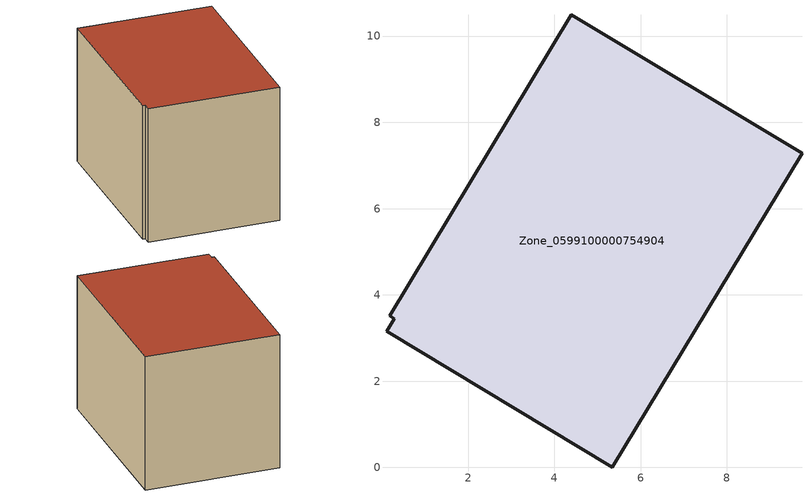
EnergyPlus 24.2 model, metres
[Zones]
Zone_0599100000754904
 floor ground (C_G): 0.11,3.15 0.28,3.45 0.18,3.52 4.39,10.5 9.74,7.28 5.34,0 z0
 wall outside (C_F): 9.74,7.28 4.39,10.5 0.18,3.52 0.28,3.45 0.11,3.15 5.34,0 9.74,7.28 z0:6.48
 roof outside (C_R): 0.28,3.45 0.11,3.15 5.34,0 9.74,7.28 4.39,10.5 0.18,3.52 z6.48
[BUILDING]
Pand.0599100000754904: North Axis=0; Terrain=City; Loads Convergence Tolerance Value=0.04; Temperature Convergence Tolerance Value=0.4; Solar Distribution=FullExterior; Maximum Number of Warmup Days=25; Minimum Number of Warmup Days=1
[Site:Location]
Rotterdam.The.Hague.AP_ZH_NLD Design_Conditions: Latitude=51.96; Longitude=4.45; Time Zone=1; Elevation=-4.5
[SITE:GROUNDTEMPERATURE:BUILDINGSURFACE]
18, 18, 18, 18, 18, 18, 18, 18, 18, 18, 18, 18
[MATERIAL] Thermal Absorptance=0.9; Solar Absorptance=0.7; Visible Absorptance=0.7
Name | Roughness | Thickness | Conductivity | Density | Specific Heat
G.TC.1946-1964 | MediumSmooth | 0.15 | 1 | 540 | 1210
F.TC.1946-1964 | Rough | 0.3 | 0.857143 | 1920 | 840
R.TC.1946-1964 | MediumRough | 0.2 | 0.235294 | 1500 | 1000
[CONSTRUCTION]
C_G: G.TC.1946-1964
C_F: F.TC.1946-1964
C_R: R.TC.1946-1964
[ZONE]
Zone_0599100000754904: Type=1; Multiplier=1; Ceiling Height=Autocalculate; Volume=Autocalculate; Floor Area=autocalculate; Part of Total Floor Area=Yes
[ZONEINFILTRATION:DESIGNFLOWRATE]
Infil_Zone_0599100000754904: Zone or ZoneList or Space or SpaceList=Zone_0599100000754904; Schedule=AlwaysOn; Design Flow Rate Calculation Method=Flow/Area; Flow Rate per Floor Area=0.003; Constant Term Coefficient=1; Temperature Term Coefficient=0; Velocity Term Coefficient=0; Velocity Squared Term Coefficient=0
[HVACTEMPLATE:ZONE:IDEALLOADSAIRSYSTEM]
Zone_0599100000754904: Maximum Heating Supply Air Temperature=50; Minimum Cooling Supply Air Temperature=13; Maximum Heating Supply Air Humidity Ratio=0.0156; Minimum Cooling Supply Air Humidity Ratio=0.0077; Heating Limit=NoLimit; Cooling Limit=NoLimit; Dehumidification Control Type=ConstantSensibleHeatRatio; Cooling Sensible Heat Ratio=0.7; Dehumidification Setpoint=60; Humidification Control Type=None; Humidification Setpoint=30; Outdoor Air Method=None; Outdoor Air Flow Rate per Person=0.00944; Outdoor Air Flow Rate per Zone Floor Area=0; Outdoor Air Flow Rate per Zone=0; Demand Controlled Ventilation Type=None; Outdoor Air Economizer Type=NoEconomizer; Heat Recovery Type=None; Sensible Heat Recovery Effectiveness=0.7; Latent Heat Recovery Effectiveness=0.65
[ZONECONTROL:THERMOSTAT]
ThermostatControl_Zone_0599100000754904: Zone or ZoneList=Zone_0599100000754904; Control Type Schedule=DualSetpointControlType; Control 1=Thermostat_Zone_0599100000754904; Temperature Difference Between Cutout And Setpoint=0
[THERMOSTATSETPOINT:DUALSETPOINT]
Thermostat_Zone_0599100000754904: Heating Setpoint Temperature Schedule=HeatingSetpoint_Zone_0599100000754904; Cooling Setpoint Temperature Schedule=CoolingSetpoint_Zone_0599100000754904
[SCHEDULE:COMPACT]
HeatingSetpoint_Zone_0599100000754904: Through: 12/31, For: AllDays, Until: 24:00, 21
CoolingSetpoint_Zone_0599100000754904: Through: 12/31, For: AllDays, Until: 24:00, 24
DualSetpointControlType: Through: 12/31, For: AllDays, Until: 24:00, 4
AlwaysOn: Through: 12/31, For: AllDays, Until: 24:00, 1
